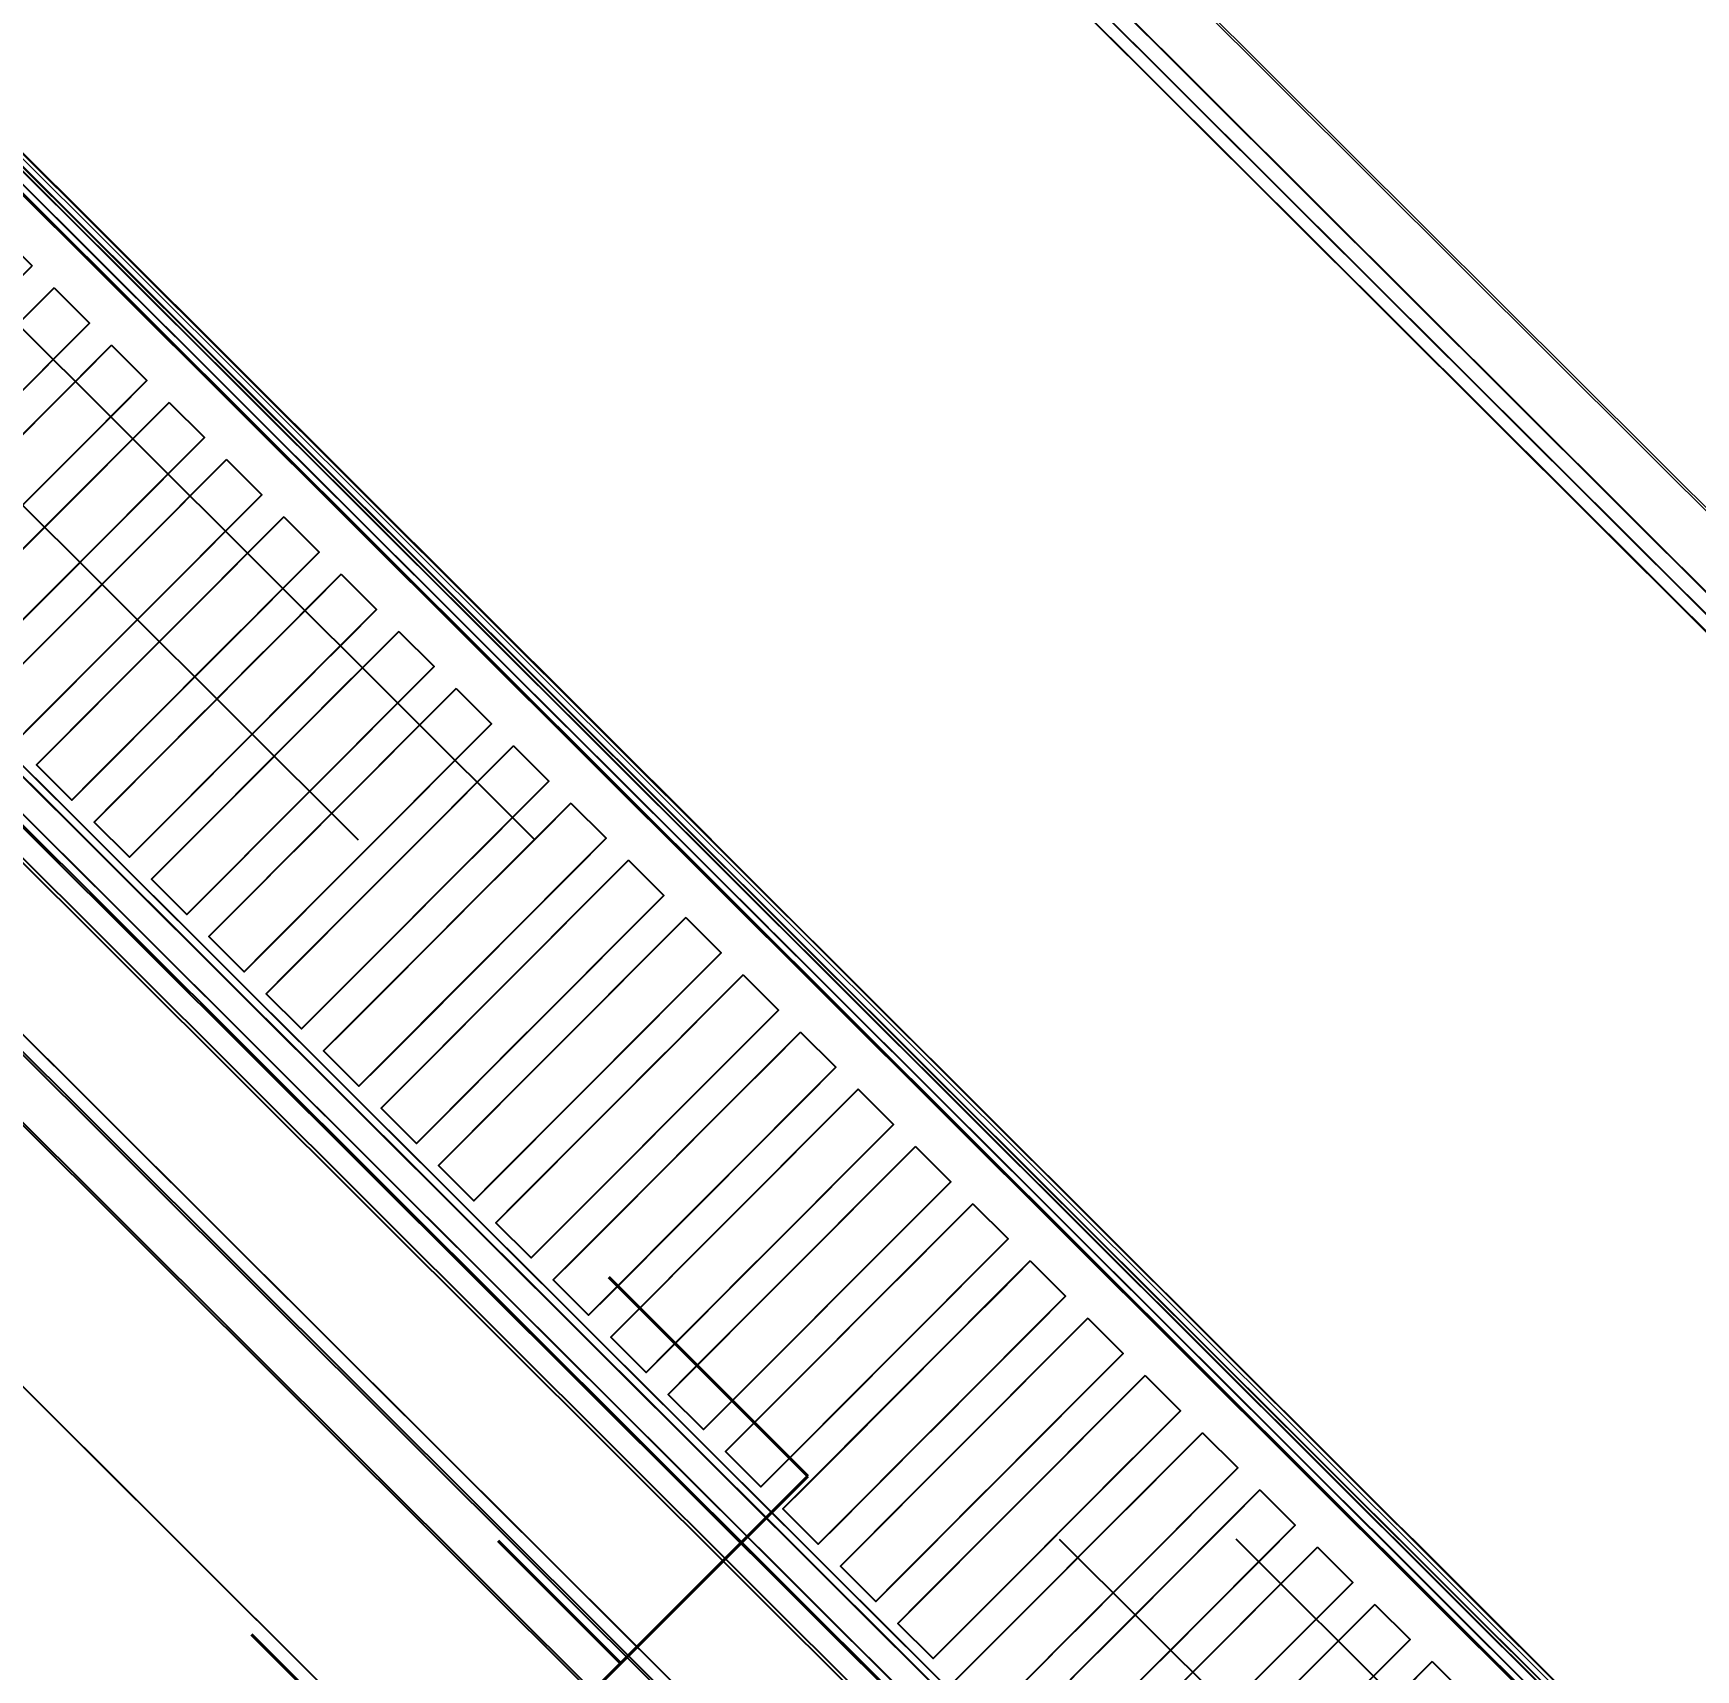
# Model space of a CAD drawing. Header units: millimetres. Extents: x 89237 to 96871, y -22823 to -19192.
# Drawn here: x 91036.28 to 91062.93, y -21298.24 to -21272 of the extents above; entities that cross this region are included whole.
import ezdxf

# ---------------------------------------------------------------- set-up
doc = ezdxf.new("R2010")
doc.units = ezdxf.units.MM
doc.header["$LTSCALE"] = 5
doc.linetypes.add('14.022_CEKIRDEKLER_SAFTLAR_+51.00$0$HIDDEN', pattern=[9.525, 6.35, -3.175])
for name, color, linetype in [('200-EquipBorder-2d', 9, 'Continuous'), ('200-EquipID-2d', 7, 'Continuous'), ('200-EquipInternal-2d', 252, 'Continuous'), ('200-EquipSteel-3d', 9, 'Continuous'), ('250-ele-2d', 20, 'Continuous')]:
    doc.layers.add(name, color=color, linetype=linetype)
doc.layers.add('KALEM0.12', color=220, linetype='Continuous', lineweight=15)
doc.styles.add('SIMPLEX', font='simplex')

# ---------------------------------------------------------------- blocks, each defined once
blk = doc.blocks.new('ELECTROLUX-MC7-BAINMARIE-400')
at = {"layer": '200-EquipSteel-3d', "invisible_edges": 5}
blk.add_3dface([(400, -80.5, 900), (307.5, -95, 900), (92.5, -95, 900), (0, -80.5, 900)], dxfattribs=at)
blk = doc.blocks.new('ELECTROLUX-MC7-BODY400X250')
at = {"layer": '200-EquipBorder-2d'}
blk.add_line((0, 0), (400, 0), dxfattribs=at)
at = {"layer": '200-EquipInternal-2d'}
blk.add_line((0, -80), (400, -80), dxfattribs=at)
at = {"layer": '200-EquipSteel-3d'}
for points, invisible_edges in [([(0, -0.34, 912.22), (0, 0, 910.5), (400, 0, 910.5), (400, -0.34, 912.22)], 8), ([(0, 0, 902.7), (0, -0.13, 901.81), (400, -0.13, 901.81), (400, 0, 902.7)], 2), ([(0, -0.13, 901.81), (0, -0.54, 901.01), (400, -0.54, 901.01), (400, -0.13, 901.81)], 10), ([(0, -1.32, 913.68), (0, -0.34, 912.22), (400, -0.34, 912.22), (400, -1.32, 913.68)], 10), ([(0, -0.54, 901.01), (0, -1.19, 900.39), (400, -1.19, 900.39), (400, -0.54, 901.01)], 10), ([(0, -1.19, 900.39), (0, -2, 900), (400, -2, 900), (400, -1.19, 900.39)], 8), ([(0, -2.78, 914.66), (0, -1.32, 913.68), (400, -1.32, 913.68), (400, -2.78, 914.66)], 10), ([(0, -4.5, 915), (0, -2.78, 914.66), (400, -2.78, 914.66), (400, -4.5, 915)], 2), ([(0, -71.6, 914.58), (0, -69.5, 915), (400, -69.5, 915), (400, -71.6, 914.58)], 8), ([(0, -73.39, 913.39), (0, -71.6, 914.58), (400, -71.6, 914.58), (400, -73.39, 913.39)], 10), ([(0, -74.58, 911.6), (0, -73.39, 913.39), (400, -73.39, 913.39), (400, -74.58, 911.6)], 10), ([(0, -75, 909.5), (0, -74.58, 911.6), (400, -74.58, 911.6), (400, -75, 909.5)], 2), ([(0, -75.45, 903.59), (0, -75, 905.7), (400, -75, 905.7), (400, -75.45, 903.59)], 8), ([(0, -76.64, 901.78), (0, -75.45, 903.59), (400, -75.45, 903.59), (400, -76.64, 901.78)], 10), ([(0, -78.4, 900.53), (0, -76.64, 901.78), (400, -76.64, 901.78), (400, -78.4, 900.53)], 10), ([(0, -80.5, 900), (0, -78.4, 900.53), (400, -78.4, 900.53), (400, -80.5, 900)], 2)]:
    blk.add_3dface(points, dxfattribs=dict(at, invisible_edges=invisible_edges))
for points in [[(0, 0, 910.5), (0, 0, 902.7), (400, 0, 902.7), (400, 0, 910.5)], [(0, -2, 724), (0, -2, 900), (400, -2, 900), (400, -2, 724)], [(0, -2, 724), (0, -102, 724), (400, -102, 724), (400, -2, 724)], [(0, -69.5, 915), (0, -4.5, 915), (400, -4.5, 915), (400, -69.5, 915)], [(0, -75, 905.7), (0, -75, 909.5), (400, -75, 909.5), (400, -75, 905.7)], [(0, -655, 650), (0, -102, 650), (400, -102, 650), (400, -655, 650)], [(0, -102, 650), (400, -102, 650), (400, -102, 724), (0, -102, 724)]]:
    blk.add_3dface(points, dxfattribs=at)
blk = doc.blocks.new('E7BMEDB000')
for name in ['ELECTROLUX-MC7-BODY400X250', 'ELECTROLUX-MC7-BAINMARIE-400']:
    blk.add_blockref(name, (0, 0))
blk = doc.blocks.new('ECON')
at = {"layer": '250-ele-2d'}
for p, q in [((0, 40.64), (0, 20.32)), ((-40.64, 0), (-20.32, 0)), ((20.32, 0), (40.64, 0)), ((0, -20.32), (0, -40.64))]:
    blk.add_line(p, q, dxfattribs=at)
for radius in [20.32, 1]:
    blk.add_circle((0, 0), radius, dxfattribs=at)
blk.add_point((0, 0), dxfattribs=at)
at = {"layer": '250-ele-2d', "style": 'SIMPLEX', "flags": 8}
blk.add_attdef('E', (50.05, -40.64), '', height=81, dxfattribs=at)
blk = doc.blocks.new('ELECTROLUX-MC-CAMINO400')
at = {"layer": '200-EquipInternal-2d'}
for points in [[(0, -0.21), (400, -0.21), (400, -75.21), (0, -75.21)], [(40, -10.37), (48, -10.37), (48, -66.52), (40, -66.52)], [(53, -10.37), (61, -10.37), (61, -66.52), (53, -66.52)], [(66, -10.37), (74, -10.37), (74, -66.52), (66, -66.52)], [(79, -10.37), (87, -10.37), (87, -66.52), (79, -66.52)], [(92, -10.37), (100, -10.37), (100, -66.52), (92, -66.52)], [(105, -10.37), (113, -10.37), (113, -66.52), (105, -66.52)], [(118, -10.37), (126, -10.37), (126, -66.52), (118, -66.52)], [(131, -10.37), (139, -10.37), (139, -66.52), (131, -66.52)], [(144, -10.37), (152, -10.37), (152, -66.52), (144, -66.52)], [(157, -10.37), (165, -10.37), (165, -66.52), (157, -66.52)], [(170, -10.37), (178, -10.37), (178, -66.52), (170, -66.52)], [(183, -10.37), (191, -10.37), (191, -66.52), (183, -66.52)], [(196, -10.37), (204, -10.37), (204, -66.52), (196, -66.52)], [(209, -10.37), (217, -10.37), (217, -66.52), (209, -66.52)], [(222, -10.37), (230, -10.37), (230, -66.52), (222, -66.52)], [(235, -10.37), (243, -10.37), (243, -66.52), (235, -66.52)], [(248, -10.37), (256, -10.37), (256, -66.52), (248, -66.52)], [(261, -10.37), (269, -10.37), (269, -66.52), (261, -66.52)], [(274, -10.37), (282, -10.37), (282, -66.52), (274, -66.52)], [(287, -10.37), (295, -10.37), (295, -66.52), (287, -66.52)], [(300, -10.37), (308, -10.37), (308, -66.52), (300, -66.52)], [(313, -10.37), (321, -10.37), (321, -66.52), (313, -66.52)], [(326, -10.37), (334, -10.37), (334, -66.52), (326, -66.52)], [(339, -10.37), (347, -10.37), (347, -66.52), (339, -66.52)], [(352, -10.37), (360, -10.37), (360, -66.52), (352, -66.52)]]:
    blk.add_lwpolyline(points, close=True, dxfattribs=at)
at = {"layer": '200-EquipSteel-3d'}
for points in [[(0, -0.21, 917.01), (0, -0.21, 956), (400, -0.21, 956), (400, -0.21, 917.01)], [(0, -69.44, 915), (0, -3.39, 915), (400, -3.39, 915), (400, -69.44, 915)]]:
    blk.add_3dface(points, dxfattribs=at)
for points, invisible_edges in [([(0, -0.21, 956), (0, -0.36, 956.76), (400, -0.36, 956.76), (400, -0.21, 956)], 2), ([(0, -0.25, 916.62), (0, -0.21, 917.01), (400, -0.21, 917.01), (400, -0.25, 916.62)], 8), ([(0, -0.37, 916.23), (0, -0.25, 916.62), (400, -0.25, 916.62), (400, -0.37, 916.23)], 10), ([(0, -0.36, 956.76), (0, -0.78, 957.41), (400, -0.78, 957.41), (400, -0.36, 956.76)], 10), ([(0, -0.56, 915.88), (0, -0.37, 916.23), (400, -0.37, 916.23), (400, -0.56, 915.88)], 10), ([(0, -0.82, 915.58), (0, -0.56, 915.88), (400, -0.56, 915.88), (400, -0.82, 915.58)], 10), ([(0, -0.78, 957.41), (0, -1.43, 957.84), (400, -1.43, 957.84), (400, -0.78, 957.41)], 10), ([(0, -1.41, 915.27), (0, -0.82, 915.58), (400, -0.82, 915.58), (400, -1.41, 915.27)], 10), ([(0, -2.05, 915.07), (0, -1.41, 915.27), (400, -1.41, 915.27), (400, -2.05, 915.07)], 10), ([(0, -1.43, 957.84), (0, -2.19, 958), (400, -2.19, 958), (400, -1.43, 957.84)], 8), ([(0, -2.72, 914.98), (0, -2.05, 915.07), (400, -2.05, 915.07), (400, -2.72, 914.98)], 10), ([(27, -10.37, 957.76), (35, -10.37, 957.76), (35, -2.19, 958), (27, -2.19, 958)], 10), ([(35, -2.19, 958), (40, -2.19, 958), (40, -10.37, 957.76), (35, -10.37, 957.76)], 14), ([(40, -10.37, 957.76), (48, -10.37, 957.76), (48, -2.19, 958), (40, -2.19, 958)], 10), ([(48, -2.19, 958), (53, -2.19, 958), (53, -10.37, 957.76), (48, -10.37, 957.76)], 14), ([(53, -10.37, 957.76), (61, -10.37, 957.76), (61, -2.19, 958), (53, -2.19, 958)], 10), ([(61, -2.19, 958), (66, -2.19, 958), (66, -10.37, 957.76), (61, -10.37, 957.76)], 14), ([(66, -10.37, 957.76), (74, -10.37, 957.76), (74, -2.19, 958), (66, -2.19, 958)], 10), ([(74, -2.19, 958), (79, -2.19, 958), (79, -10.37, 957.76), (74, -10.37, 957.76)], 14), ([(79, -10.37, 957.76), (87, -10.37, 957.76), (87, -2.19, 958), (79, -2.19, 958)], 10), ([(87, -2.19, 958), (92, -2.19, 958), (92, -10.37, 957.76), (87, -10.37, 957.76)], 14), ([(92, -10.37, 957.76), (100, -10.37, 957.76), (100, -2.19, 958), (92, -2.19, 958)], 10), ([(100, -2.19, 958), (105, -2.19, 958), (105, -10.37, 957.76), (100, -10.37, 957.76)], 14), ([(105, -10.37, 957.76), (113, -10.37, 957.76), (113, -2.19, 958), (105, -2.19, 958)], 10), ([(113, -2.19, 958), (118, -2.19, 958), (118, -10.37, 957.76), (113, -10.37, 957.76)], 14), ([(118, -10.37, 957.76), (126, -10.37, 957.76), (126, -2.19, 958), (118, -2.19, 958)], 10), ([(126, -2.19, 958), (131, -2.19, 958), (131, -10.37, 957.76), (126, -10.37, 957.76)], 14), ([(131, -10.37, 957.76), (139, -10.37, 957.76), (139, -2.19, 958), (131, -2.19, 958)], 10), ([(139, -2.19, 958), (144, -2.19, 958), (144, -10.37, 957.76), (139, -10.37, 957.76)], 14), ([(144, -10.37, 957.76), (152, -10.37, 957.76), (152, -2.19, 958), (144, -2.19, 958)], 10), ([(152, -2.19, 958), (157, -2.19, 958), (157, -10.37, 957.76), (152, -10.37, 957.76)], 14), ([(157, -10.37, 957.76), (165, -10.37, 957.76), (165, -2.19, 958), (157, -2.19, 958)], 10), ([(165, -2.19, 958), (170, -2.19, 958), (170, -10.37, 957.76), (165, -10.37, 957.76)], 14), ([(170, -10.37, 957.76), (178, -10.37, 957.76), (178, -2.19, 958), (170, -2.19, 958)], 10), ([(178, -2.19, 958), (183, -2.19, 958), (183, -10.37, 957.76), (178, -10.37, 957.76)], 14), ([(183, -10.37, 957.76), (191, -10.37, 957.76), (191, -2.19, 958), (183, -2.19, 958)], 10), ([(191, -2.19, 958), (196, -2.19, 958), (196, -10.37, 957.76), (191, -10.37, 957.76)], 14), ([(196, -10.37, 957.76), (204, -10.37, 957.76), (204, -2.19, 958), (196, -2.19, 958)], 10), ([(204, -2.19, 958), (209, -2.19, 958), (209, -10.37, 957.76), (204, -10.37, 957.76)], 14), ([(209, -10.37, 957.76), (217, -10.37, 957.76), (217, -2.19, 958), (209, -2.19, 958)], 10), ([(217, -2.19, 958), (222, -2.19, 958), (222, -10.37, 957.76), (217, -10.37, 957.76)], 14), ([(230, -10.37, 957.76), (222, -10.37, 957.76), (222, -2.19, 958), (230, -2.19, 958)], 10), ([(230, -2.19, 958), (235, -2.19, 958), (235, -10.37, 957.76), (230, -10.37, 957.76)], 14), ([(235, -10.37, 957.76), (243, -10.37, 957.76), (243, -2.19, 958), (235, -2.19, 958)], 10), ([(243, -2.19, 958), (248, -2.19, 958), (248, -10.37, 957.76), (243, -10.37, 957.76)], 14), ([(248, -10.37, 957.76), (256, -10.37, 957.76), (256, -2.19, 958), (248, -2.19, 958)], 10), ([(256, -2.19, 958), (261, -2.19, 958), (261, -10.37, 957.76), (256, -10.37, 957.76)], 14), ([(261, -10.37, 957.76), (269, -10.37, 957.76), (269, -2.19, 958), (261, -2.19, 958)], 10), ([(269, -2.19, 958), (274, -2.19, 958), (274, -10.37, 957.76), (269, -10.37, 957.76)], 14), ([(274, -10.37, 957.76), (282, -10.37, 957.76), (282, -2.19, 958), (274, -2.19, 958)], 10), ([(282, -2.19, 958), (287, -2.19, 958), (287, -10.37, 957.76), (282, -10.37, 957.76)], 14), ([(287, -10.37, 957.76), (295, -10.37, 957.76), (295, -2.19, 958), (287, -2.19, 958)], 10), ([(295, -2.19, 958), (300, -2.19, 958), (300, -10.37, 957.76), (295, -10.37, 957.76)], 14), ([(300, -10.37, 957.76), (308, -10.37, 957.76), (308, -2.19, 958), (300, -2.19, 958)], 10), ([(308, -2.19, 958), (313, -2.19, 958), (313, -10.37, 957.76), (308, -10.37, 957.76)], 14), ([(313, -10.37, 957.76), (321, -10.37, 957.76), (321, -2.19, 958), (313, -2.19, 958)], 10), ([(321, -2.19, 958), (326, -2.19, 958), (326, -10.37, 957.76), (321, -10.37, 957.76)], 14), ([(326, -10.37, 957.76), (334, -10.37, 957.76), (334, -2.19, 958), (326, -2.19, 958)], 10), ([(334, -2.19, 958), (339, -2.19, 958), (339, -10.37, 957.76), (334, -10.37, 957.76)], 14), ([(339, -10.37, 957.76), (347, -10.37, 957.76), (347, -2.19, 958), (339, -2.19, 958)], 10), ([(347, -2.19, 958), (352, -2.19, 958), (352, -10.37, 957.76), (347, -10.37, 957.76)], 14), ([(352, -10.37, 957.76), (360, -10.37, 957.76), (360, -2.19, 958), (352, -2.19, 958)], 10), ([(360, -2.19, 958), (365, -2.19, 958), (365, -10.37, 957.76), (360, -10.37, 957.76)], 14), ([(0, -3.39, 915), (0, -2.72, 914.98), (400, -2.72, 914.98), (400, -3.39, 915)], 2), ([(35, -17.47, 956.91), (35, -10.37, 957.76), (40, -10.37, 957.76), (40, -17.47, 956.91)], 10), ([(48, -17.47, 956.91), (48, -10.37, 957.76), (53, -10.37, 957.76), (53, -17.47, 956.91)], 10), ([(61, -17.47, 956.91), (61, -10.37, 957.76), (66, -10.37, 957.76), (66, -17.47, 956.91)], 10), ([(74, -17.47, 956.91), (74, -10.37, 957.76), (79, -10.37, 957.76), (79, -17.47, 956.91)], 10), ([(87, -17.47, 956.91), (87, -10.37, 957.76), (92, -10.37, 957.76), (92, -17.47, 956.91)], 10), ([(100, -17.47, 956.91), (100, -10.37, 957.76), (105, -10.37, 957.76), (105, -17.47, 956.91)], 10), ([(113, -17.47, 956.91), (113, -10.37, 957.76), (118, -10.37, 957.76), (118, -17.47, 956.91)], 10), ([(126, -17.47, 956.91), (126, -10.37, 957.76), (131, -10.37, 957.76), (131, -17.47, 956.91)], 10), ([(139, -17.47, 956.91), (139, -10.37, 957.76), (144, -10.37, 957.76), (144, -17.47, 956.91)], 10), ([(152, -17.47, 956.91), (152, -10.37, 957.76), (157, -10.37, 957.76), (157, -17.47, 956.91)], 10), ([(165, -17.47, 956.91), (165, -10.37, 957.76), (170, -10.37, 957.76), (170, -17.47, 956.91)], 10), ([(178, -17.47, 956.91), (178, -10.37, 957.76), (183, -10.37, 957.76), (183, -17.47, 956.91)], 10), ([(191, -17.47, 956.91), (191, -10.37, 957.76), (196, -10.37, 957.76), (196, -17.47, 956.91)], 10), ([(204, -17.47, 956.91), (204, -10.37, 957.76), (209, -10.37, 957.76), (209, -17.47, 956.91)], 10), ([(217, -17.47, 956.91), (217, -10.37, 957.76), (222, -10.37, 957.76), (222, -17.47, 956.91)], 10), ([(230, -17.47, 956.91), (230, -10.37, 957.76), (235, -10.37, 957.76), (235, -17.47, 956.91)], 10), ([(243, -17.47, 956.91), (243, -10.37, 957.76), (248, -10.37, 957.76), (248, -17.47, 956.91)], 10), ([(256, -17.47, 956.91), (256, -10.37, 957.76), (261, -10.37, 957.76), (261, -17.47, 956.91)], 10), ([(269, -17.47, 956.91), (269, -10.37, 957.76), (274, -10.37, 957.76), (274, -17.47, 956.91)], 10), ([(282, -17.47, 956.91), (282, -10.37, 957.76), (287, -10.37, 957.76), (287, -17.47, 956.91)], 10), ([(295, -17.47, 956.91), (295, -10.37, 957.76), (300, -10.37, 957.76), (300, -17.47, 956.91)], 10), ([(308, -17.47, 956.91), (308, -10.37, 957.76), (313, -10.37, 957.76), (313, -17.47, 956.91)], 10), ([(321, -17.47, 956.91), (321, -10.37, 957.76), (326, -10.37, 957.76), (326, -17.47, 956.91)], 10), ([(334, -17.47, 956.91), (334, -10.37, 957.76), (339, -10.37, 957.76), (339, -17.47, 956.91)], 10), ([(347, -17.47, 956.91), (347, -10.37, 957.76), (352, -10.37, 957.76), (352, -17.47, 956.91)], 10), ([(48, -24.48, 955.45), (48, -17.47, 956.91), (53, -17.47, 956.91), (53, -24.48, 955.45)], 10), ([(61, -24.48, 955.45), (61, -17.47, 956.91), (66, -17.47, 956.91), (66, -24.48, 955.45)], 10), ([(74, -24.48, 955.45), (74, -17.47, 956.91), (79, -17.47, 956.91), (79, -24.48, 955.45)], 10), ([(87, -24.48, 955.45), (87, -17.47, 956.91), (92, -17.47, 956.91), (92, -24.48, 955.45)], 10), ([(100, -24.48, 955.45), (100, -17.47, 956.91), (105, -17.47, 956.91), (105, -24.48, 955.45)], 10), ([(113, -24.48, 955.45), (113, -17.47, 956.91), (118, -17.47, 956.91), (118, -24.48, 955.45)], 10), ([(126, -24.48, 955.45), (126, -17.47, 956.91), (131, -17.47, 956.91), (131, -24.48, 955.45)], 10), ([(139, -24.48, 955.45), (139, -17.47, 956.91), (144, -17.47, 956.91), (144, -24.48, 955.45)], 10), ([(152, -24.48, 955.45), (152, -17.47, 956.91), (157, -17.47, 956.91), (157, -24.48, 955.45)], 10), ([(165, -24.48, 955.45), (165, -17.47, 956.91), (170, -17.47, 956.91), (170, -24.48, 955.45)], 10), ([(178, -24.48, 955.45), (178, -17.47, 956.91), (183, -17.47, 956.91), (183, -24.48, 955.45)], 10), ([(191, -24.48, 955.45), (191, -17.47, 956.91), (196, -17.47, 956.91), (196, -24.48, 955.45)], 10), ([(204, -24.48, 955.45), (204, -17.47, 956.91), (209, -17.47, 956.91), (209, -24.48, 955.45)], 10), ([(217, -24.48, 955.45), (217, -17.47, 956.91), (222, -17.47, 956.91), (222, -24.48, 955.45)], 10), ([(230, -24.48, 955.45), (230, -17.47, 956.91), (235, -17.47, 956.91), (235, -24.48, 955.45)], 10), ([(243, -24.48, 955.45), (243, -17.47, 956.91), (248, -17.47, 956.91), (248, -24.48, 955.45)], 10), ([(256, -24.48, 955.45), (256, -17.47, 956.91), (261, -17.47, 956.91), (261, -24.48, 955.45)], 10), ([(269, -24.48, 955.45), (269, -17.47, 956.91), (274, -17.47, 956.91), (274, -24.48, 955.45)], 10), ([(282, -24.48, 955.45), (282, -17.47, 956.91), (287, -17.47, 956.91), (287, -24.48, 955.45)], 10), ([(295, -24.48, 955.45), (295, -17.47, 956.91), (300, -17.47, 956.91), (300, -24.48, 955.45)], 10), ([(308, -24.48, 955.45), (308, -17.47, 956.91), (313, -17.47, 956.91), (313, -24.48, 955.45)], 10), ([(321, -24.48, 955.45), (321, -17.47, 956.91), (326, -17.47, 956.91), (326, -24.48, 955.45)], 10), ([(334, -24.48, 955.45), (334, -17.47, 956.91), (339, -17.47, 956.91), (339, -24.48, 955.45)], 10), ([(48, -31.33, 953.39), (48, -24.48, 955.45), (53, -24.48, 955.45), (53, -31.33, 953.39)], 10), ([(61, -31.33, 953.39), (61, -24.48, 955.45), (66, -24.48, 955.45), (66, -31.33, 953.39)], 10), ([(74, -31.33, 953.39), (74, -24.48, 955.45), (79, -24.48, 955.45), (79, -31.33, 953.39)], 10), ([(87, -31.33, 953.39), (87, -24.48, 955.45), (92, -24.48, 955.45), (92, -31.33, 953.39)], 10), ([(100, -31.33, 953.39), (100, -24.48, 955.45), (105, -24.48, 955.45), (105, -31.33, 953.39)], 10), ([(113, -31.33, 953.39), (113, -24.48, 955.45), (118, -24.48, 955.45), (118, -31.33, 953.39)], 10), ([(126, -31.33, 953.39), (126, -24.48, 955.45), (131, -24.48, 955.45), (131, -31.33, 953.39)], 10), ([(139, -31.33, 953.39), (139, -24.48, 955.45), (144, -24.48, 955.45), (144, -31.33, 953.39)], 10), ([(152, -31.33, 953.39), (152, -24.48, 955.45), (157, -24.48, 955.45), (157, -31.33, 953.39)], 10), ([(165, -31.33, 953.39), (165, -24.48, 955.45), (170, -24.48, 955.45), (170, -31.33, 953.39)], 10), ([(178, -31.33, 953.39), (178, -24.48, 955.45), (183, -24.48, 955.45), (183, -31.33, 953.39)], 10), ([(191, -31.33, 953.39), (191, -24.48, 955.45), (196, -24.48, 955.45), (196, -31.33, 953.39)], 10), ([(204, -31.33, 953.39), (204, -24.48, 955.45), (209, -24.48, 955.45), (209, -31.33, 953.39)], 10), ([(217, -31.33, 953.39), (217, -24.48, 955.45), (222, -24.48, 955.45), (222, -31.33, 953.39)], 10), ([(230, -31.33, 953.39), (230, -24.48, 955.45), (235, -24.48, 955.45), (235, -31.33, 953.39)], 10), ([(243, -31.33, 953.39), (243, -24.48, 955.45), (248, -24.48, 955.45), (248, -31.33, 953.39)], 10), ([(256, -31.33, 953.39), (256, -24.48, 955.45), (261, -24.48, 955.45), (261, -31.33, 953.39)], 10), ([(269, -31.33, 953.39), (269, -24.48, 955.45), (274, -24.48, 955.45), (274, -31.33, 953.39)], 10), ([(282, -31.33, 953.39), (282, -24.48, 955.45), (287, -24.48, 955.45), (287, -31.33, 953.39)], 10), ([(295, -31.33, 953.39), (295, -24.48, 955.45), (300, -24.48, 955.45), (300, -31.33, 953.39)], 10), ([(308, -31.33, 953.39), (308, -24.48, 955.45), (313, -24.48, 955.45), (313, -31.33, 953.39)], 10), ([(321, -31.33, 953.39), (321, -24.48, 955.45), (326, -24.48, 955.45), (326, -31.33, 953.39)], 10), ([(334, -31.33, 953.39), (334, -24.48, 955.45), (339, -24.48, 955.45), (339, -31.33, 953.39)], 10), ([(61, -37.98, 950.75), (61, -31.33, 953.39), (66, -31.33, 953.39), (66, -37.98, 950.75)], 10), ([(74, -37.98, 950.75), (74, -31.33, 953.39), (79, -31.33, 953.39), (79, -37.98, 950.75)], 10), ([(87, -37.98, 950.75), (87, -31.33, 953.39), (92, -31.33, 953.39), (92, -37.98, 950.75)], 10), ([(100, -37.98, 950.75), (100, -31.33, 953.39), (105, -31.33, 953.39), (105, -37.98, 950.75)], 10), ([(113, -37.98, 950.75), (113, -31.33, 953.39), (118, -31.33, 953.39), (118, -37.98, 950.75)], 10), ([(126, -37.98, 950.75), (126, -31.33, 953.39), (131, -31.33, 953.39), (131, -37.98, 950.75)], 10), ([(139, -37.98, 950.75), (139, -31.33, 953.39), (144, -31.33, 953.39), (144, -37.98, 950.75)], 10), ([(152, -37.98, 950.75), (152, -31.33, 953.39), (157, -31.33, 953.39), (157, -37.98, 950.75)], 10), ([(165, -37.98, 950.75), (165, -31.33, 953.39), (170, -31.33, 953.39), (170, -37.98, 950.75)], 10), ([(178, -37.98, 950.75), (178, -31.33, 953.39), (183, -31.33, 953.39), (183, -37.98, 950.75)], 10), ([(191, -37.98, 950.75), (191, -31.33, 953.39), (196, -31.33, 953.39), (196, -37.98, 950.75)], 10), ([(204, -37.98, 950.75), (204, -31.33, 953.39), (209, -31.33, 953.39), (209, -37.98, 950.75)], 10), ([(217, -37.98, 950.75), (217, -31.33, 953.39), (222, -31.33, 953.39), (222, -37.98, 950.75)], 10), ([(230, -37.98, 950.75), (230, -31.33, 953.39), (235, -31.33, 953.39), (235, -37.98, 950.75)], 10), ([(243, -37.98, 950.75), (243, -31.33, 953.39), (248, -31.33, 953.39), (248, -37.98, 950.75)], 10), ([(256, -37.98, 950.75), (256, -31.33, 953.39), (261, -31.33, 953.39), (261, -37.98, 950.75)], 10), ([(269, -37.98, 950.75), (269, -31.33, 953.39), (274, -31.33, 953.39), (274, -37.98, 950.75)], 10), ([(282, -37.98, 950.75), (282, -31.33, 953.39), (287, -31.33, 953.39), (287, -37.98, 950.75)], 10), ([(295, -37.98, 950.75), (295, -31.33, 953.39), (300, -31.33, 953.39), (300, -37.98, 950.75)], 10), ([(308, -37.98, 950.75), (308, -31.33, 953.39), (313, -31.33, 953.39), (313, -37.98, 950.75)], 10), ([(321, -37.98, 950.75), (321, -31.33, 953.39), (326, -31.33, 953.39), (326, -37.98, 950.75)], 10), ([(61, -44.37, 947.54), (61, -37.98, 950.75), (66, -37.98, 950.75), (66, -44.37, 947.54)], 10), ([(74, -44.37, 947.54), (74, -37.98, 950.75), (79, -37.98, 950.75), (79, -44.37, 947.54)], 10), ([(87, -44.37, 947.54), (87, -37.98, 950.75), (92, -37.98, 950.75), (92, -44.37, 947.54)], 10), ([(100, -44.37, 947.54), (100, -37.98, 950.75), (105, -37.98, 950.75), (105, -44.37, 947.54)], 10), ([(113, -44.37, 947.54), (113, -37.98, 950.75), (118, -37.98, 950.75), (118, -44.37, 947.54)], 10), ([(126, -44.37, 947.54), (126, -37.98, 950.75), (131, -37.98, 950.75), (131, -44.37, 947.54)], 10), ([(139, -44.37, 947.54), (139, -37.98, 950.75), (144, -37.98, 950.75), (144, -44.37, 947.54)], 10), ([(152, -44.37, 947.54), (152, -37.98, 950.75), (157, -37.98, 950.75), (157, -44.37, 947.54)], 10), ([(165, -44.37, 947.54), (165, -37.98, 950.75), (170, -37.98, 950.75), (170, -44.37, 947.54)], 10), ([(178, -44.37, 947.54), (178, -37.98, 950.75), (183, -37.98, 950.75), (183, -44.37, 947.54)], 10), ([(191, -44.37, 947.54), (191, -37.98, 950.75), (196, -37.98, 950.75), (196, -44.37, 947.54)], 10), ([(204, -44.37, 947.54), (204, -37.98, 950.75), (209, -37.98, 950.75), (209, -44.37, 947.54)], 10), ([(217, -44.37, 947.54), (217, -37.98, 950.75), (222, -37.98, 950.75), (222, -44.37, 947.54)], 10), ([(230, -44.37, 947.54), (230, -37.98, 950.75), (235, -37.98, 950.75), (235, -44.37, 947.54)], 10), ([(243, -44.37, 947.54), (243, -37.98, 950.75), (248, -37.98, 950.75), (248, -44.37, 947.54)], 10), ([(256, -44.37, 947.54), (256, -37.98, 950.75), (261, -37.98, 950.75), (261, -44.37, 947.54)], 10), ([(269, -44.37, 947.54), (269, -37.98, 950.75), (274, -37.98, 950.75), (274, -44.37, 947.54)], 10), ([(282, -44.37, 947.54), (282, -37.98, 950.75), (287, -37.98, 950.75), (287, -44.37, 947.54)], 10), ([(295, -44.37, 947.54), (295, -37.98, 950.75), (300, -37.98, 950.75), (300, -44.37, 947.54)], 10), ([(308, -44.37, 947.54), (308, -37.98, 950.75), (313, -37.98, 950.75), (313, -44.37, 947.54)], 10), ([(321, -44.37, 947.54), (321, -37.98, 950.75), (326, -37.98, 950.75), (326, -44.37, 947.54)], 10), ([(74, -50.47, 943.8), (74, -44.37, 947.54), (79, -44.37, 947.54), (79, -50.47, 943.8)], 10), ([(87, -50.47, 943.8), (87, -44.37, 947.54), (92, -44.37, 947.54), (92, -50.47, 943.8)], 10), ([(100, -50.47, 943.8), (100, -44.37, 947.54), (105, -44.37, 947.54), (105, -50.47, 943.8)], 10), ([(113, -50.47, 943.8), (113, -44.37, 947.54), (118, -44.37, 947.54), (118, -50.47, 943.8)], 10), ([(126, -50.47, 943.8), (126, -44.37, 947.54), (131, -44.37, 947.54), (131, -50.47, 943.8)], 10), ([(139, -50.47, 943.8), (139, -44.37, 947.54), (144, -44.37, 947.54), (144, -50.47, 943.8)], 10), ([(152, -50.47, 943.8), (152, -44.37, 947.54), (157, -44.37, 947.54), (157, -50.47, 943.8)], 10), ([(165, -50.47, 943.8), (165, -44.37, 947.54), (170, -44.37, 947.54), (170, -50.47, 943.8)], 10), ([(178, -50.47, 943.8), (178, -44.37, 947.54), (183, -44.37, 947.54), (183, -50.47, 943.8)], 10), ([(191, -50.47, 943.8), (191, -44.37, 947.54), (196, -44.37, 947.54), (196, -50.47, 943.8)], 10), ([(204, -50.47, 943.8), (204, -44.37, 947.54), (209, -44.37, 947.54), (209, -50.47, 943.8)], 10), ([(217, -50.47, 943.8), (217, -44.37, 947.54), (222, -44.37, 947.54), (222, -50.47, 943.8)], 10), ([(230, -50.47, 943.8), (230, -44.37, 947.54), (235, -44.37, 947.54), (235, -50.47, 943.8)], 10), ([(243, -50.47, 943.8), (243, -44.37, 947.54), (248, -44.37, 947.54), (248, -50.47, 943.8)], 10), ([(256, -50.47, 943.8), (256, -44.37, 947.54), (261, -44.37, 947.54), (261, -50.47, 943.8)], 10), ([(269, -50.47, 943.8), (269, -44.37, 947.54), (274, -44.37, 947.54), (274, -50.47, 943.8)], 10), ([(282, -50.47, 943.8), (282, -44.37, 947.54), (287, -44.37, 947.54), (287, -50.47, 943.8)], 10), ([(295, -50.47, 943.8), (295, -44.37, 947.54), (300, -44.37, 947.54), (300, -50.47, 943.8)], 10), ([(308, -50.47, 943.8), (308, -44.37, 947.54), (313, -44.37, 947.54), (313, -50.47, 943.8)], 10), ([(74, -56.22, 939.54), (74, -50.47, 943.8), (79, -50.47, 943.8), (79, -56.22, 939.54)], 10), ([(87, -56.22, 939.54), (87, -50.47, 943.8), (92, -50.47, 943.8), (92, -56.22, 939.54)], 10), ([(100, -56.22, 939.54), (100, -50.47, 943.8), (105, -50.47, 943.8), (105, -56.22, 939.54)], 10), ([(113, -56.22, 939.54), (113, -50.47, 943.8), (118, -50.47, 943.8), (118, -56.22, 939.54)], 10), ([(126, -56.22, 939.54), (126, -50.47, 943.8), (131, -50.47, 943.8), (131, -56.22, 939.54)], 10), ([(139, -56.22, 939.54), (139, -50.47, 943.8), (144, -50.47, 943.8), (144, -56.22, 939.54)], 10), ([(152, -56.22, 939.54), (152, -50.47, 943.8), (157, -50.47, 943.8), (157, -56.22, 939.54)], 10), ([(165, -56.22, 939.54), (165, -50.47, 943.8), (170, -50.47, 943.8), (170, -56.22, 939.54)], 10), ([(178, -56.22, 939.54), (178, -50.47, 943.8), (183, -50.47, 943.8), (183, -56.22, 939.54)], 10), ([(191, -56.22, 939.54), (191, -50.47, 943.8), (196, -50.47, 943.8), (196, -56.22, 939.54)], 10), ([(204, -56.22, 939.54), (204, -50.47, 943.8), (209, -50.47, 943.8), (209, -56.22, 939.54)], 10), ([(217, -56.22, 939.54), (217, -50.47, 943.8), (222, -50.47, 943.8), (222, -56.22, 939.54)], 10), ([(230, -56.22, 939.54), (230, -50.47, 943.8), (235, -50.47, 943.8), (235, -56.22, 939.54)], 10), ([(243, -56.22, 939.54), (243, -50.47, 943.8), (248, -50.47, 943.8), (248, -56.22, 939.54)], 10), ([(256, -56.22, 939.54), (256, -50.47, 943.8), (261, -50.47, 943.8), (261, -56.22, 939.54)], 10), ([(269, -56.22, 939.54), (269, -50.47, 943.8), (274, -50.47, 943.8), (274, -56.22, 939.54)], 10), ([(282, -56.22, 939.54), (282, -50.47, 943.8), (287, -50.47, 943.8), (287, -56.22, 939.54)], 10), ([(295, -56.22, 939.54), (295, -50.47, 943.8), (300, -50.47, 943.8), (300, -56.22, 939.54)], 10), ([(308, -56.22, 939.54), (308, -50.47, 943.8), (313, -50.47, 943.8), (313, -56.22, 939.54)], 10), ([(87, -61.59, 934.81), (87, -56.22, 939.54), (92, -56.22, 939.54), (92, -61.59, 934.81)], 10), ([(100, -61.59, 934.81), (100, -56.22, 939.54), (105, -56.22, 939.54), (105, -61.59, 934.81)], 10), ([(113, -61.59, 934.81), (113, -56.22, 939.54), (118, -56.22, 939.54), (118, -61.59, 934.81)], 10), ([(126, -61.59, 934.81), (126, -56.22, 939.54), (131, -56.22, 939.54), (131, -61.59, 934.81)], 10), ([(139, -61.59, 934.81), (139, -56.22, 939.54), (144, -56.22, 939.54), (144, -61.59, 934.81)], 10), ([(152, -61.59, 934.81), (152, -56.22, 939.54), (157, -56.22, 939.54), (157, -61.59, 934.81)], 10), ([(165, -61.59, 934.81), (165, -56.22, 939.54), (170, -56.22, 939.54), (170, -61.59, 934.81)], 10), ([(178, -61.59, 934.81), (178, -56.22, 939.54), (183, -56.22, 939.54), (183, -61.59, 934.81)], 10), ([(191, -61.59, 934.81), (191, -56.22, 939.54), (196, -56.22, 939.54), (196, -61.59, 934.81)], 10), ([(204, -61.59, 934.81), (204, -56.22, 939.54), (209, -56.22, 939.54), (209, -61.59, 934.81)], 10), ([(217, -61.59, 934.81), (217, -56.22, 939.54), (222, -56.22, 939.54), (222, -61.59, 934.81)], 10), ([(230, -61.59, 934.81), (230, -56.22, 939.54), (235, -56.22, 939.54), (235, -61.59, 934.81)], 10), ([(243, -61.59, 934.81), (243, -56.22, 939.54), (248, -56.22, 939.54), (248, -61.59, 934.81)], 10), ([(256, -61.59, 934.81), (256, -56.22, 939.54), (261, -56.22, 939.54), (261, -61.59, 934.81)], 10), ([(269, -61.59, 934.81), (269, -56.22, 939.54), (274, -56.22, 939.54), (274, -61.59, 934.81)], 10), ([(282, -61.59, 934.81), (282, -56.22, 939.54), (287, -56.22, 939.54), (287, -61.59, 934.81)], 10), ([(295, -61.59, 934.81), (295, -56.22, 939.54), (300, -56.22, 939.54), (300, -61.59, 934.81)], 10), ([(87, -66.52, 929.63), (87, -61.59, 934.81), (92, -61.59, 934.81), (92, -66.52, 929.63)], 10), ([(100, -66.52, 929.63), (100, -61.59, 934.81), (105, -61.59, 934.81), (105, -66.52, 929.63)], 10), ([(113, -66.52, 929.63), (113, -61.59, 934.81), (118, -61.59, 934.81), (118, -66.52, 929.63)], 10), ([(126, -66.52, 929.63), (126, -61.59, 934.81), (131, -61.59, 934.81), (131, -66.52, 929.63)], 10), ([(139, -66.52, 929.63), (139, -61.59, 934.81), (144, -61.59, 934.81), (144, -66.52, 929.63)], 10), ([(152, -66.52, 929.63), (152, -61.59, 934.81), (157, -61.59, 934.81), (157, -66.52, 929.63)], 10), ([(165, -66.52, 929.63), (165, -61.59, 934.81), (170, -61.59, 934.81), (170, -66.52, 929.63)], 10), ([(178, -66.52, 929.63), (178, -61.59, 934.81), (183, -61.59, 934.81), (183, -66.52, 929.63)], 10), ([(191, -66.52, 929.63), (191, -61.59, 934.81), (196, -61.59, 934.81), (196, -66.52, 929.63)], 10), ([(204, -66.52, 929.63), (204, -61.59, 934.81), (209, -61.59, 934.81), (209, -66.52, 929.63)], 10), ([(217, -66.52, 929.63), (217, -61.59, 934.81), (222, -61.59, 934.81), (222, -66.52, 929.63)], 10), ([(230, -66.52, 929.63), (230, -61.59, 934.81), (235, -61.59, 934.81), (235, -66.52, 929.63)], 10), ([(243, -66.52, 929.63), (243, -61.59, 934.81), (248, -61.59, 934.81), (248, -66.52, 929.63)], 10), ([(256, -66.52, 929.63), (256, -61.59, 934.81), (261, -61.59, 934.81), (261, -66.52, 929.63)], 10), ([(269, -66.52, 929.63), (269, -61.59, 934.81), (274, -61.59, 934.81), (274, -66.52, 929.63)], 10), ([(282, -66.52, 929.63), (282, -61.59, 934.81), (287, -61.59, 934.81), (287, -66.52, 929.63)], 10), ([(295, -66.52, 929.63), (295, -61.59, 934.81), (300, -61.59, 934.81), (300, -66.52, 929.63)], 10), ([(87, -71, 924.05), (92, -71, 924.05), (92, -66.52, 929.63), (87, -66.52, 929.63)], 15), ([(92, -71, 924.05), (100, -71, 924.05), (100, -66.52, 929.63), (92, -66.52, 929.63)], 11), ([(100, -71, 924.05), (105, -71, 924.05), (105, -66.52, 929.63), (100, -66.52, 929.63)], 15), ([(105, -71, 924.05), (113, -71, 924.05), (113, -66.52, 929.63), (105, -66.52, 929.63)], 11), ([(113, -71, 924.05), (118, -71, 924.05), (118, -66.52, 929.63), (113, -66.52, 929.63)], 15), ([(118, -71, 924.05), (126, -71, 924.05), (126, -66.52, 929.63), (118, -66.52, 929.63)], 11), ([(126, -71, 924.05), (131, -71, 924.05), (131, -66.52, 929.63), (126, -66.52, 929.63)], 15), ([(131, -71, 924.05), (139, -71, 924.05), (139, -66.52, 929.63), (131, -66.52, 929.63)], 11), ([(139, -71, 924.05), (144, -71, 924.05), (144, -66.52, 929.63), (139, -66.52, 929.63)], 15), ([(144, -71, 924.05), (152, -71, 924.05), (152, -66.52, 929.63), (144, -66.52, 929.63)], 11), ([(152, -71, 924.05), (157, -71, 924.05), (157, -66.52, 929.63), (152, -66.52, 929.63)], 15), ([(157, -71, 924.05), (165, -71, 924.05), (165, -66.52, 929.63), (157, -66.52, 929.63)], 11), ([(165, -71, 924.05), (170, -71, 924.05), (170, -66.52, 929.63), (165, -66.52, 929.63)], 15), ([(170, -71, 924.05), (178, -71, 924.05), (178, -66.52, 929.63), (170, -66.52, 929.63)], 11), ([(178, -71, 924.05), (183, -71, 924.05), (183, -66.52, 929.63), (178, -66.52, 929.63)], 15), ([(183, -71, 924.05), (191, -71, 924.05), (191, -66.52, 929.63), (183, -66.52, 929.63)], 11), ([(191, -71, 924.05), (196, -71, 924.05), (196, -66.52, 929.63), (191, -66.52, 929.63)], 15), ([(196, -71, 924.05), (204, -71, 924.05), (204, -66.52, 929.63), (196, -66.52, 929.63)], 11), ([(204, -71, 924.05), (209, -71, 924.05), (209, -66.52, 929.63), (204, -66.52, 929.63)], 15), ([(209, -71, 924.05), (217, -71, 924.05), (217, -66.52, 929.63), (209, -66.52, 929.63)], 11), ([(217, -71, 924.05), (222, -71, 924.05), (222, -66.52, 929.63), (217, -66.52, 929.63)], 15), ([(230, -71, 924.05), (222, -71, 924.05), (222, -66.52, 929.63), (230, -66.52, 929.63)], 11), ([(230, -71, 924.05), (235, -71, 924.05), (235, -66.52, 929.63), (230, -66.52, 929.63)], 15), ([(235, -71, 924.05), (243, -71, 924.05), (243, -66.52, 929.63), (235, -66.52, 929.63)], 11), ([(243, -71, 924.05), (248, -71, 924.05), (248, -66.52, 929.63), (243, -66.52, 929.63)], 15), ([(248, -71, 924.05), (256, -71, 924.05), (256, -66.52, 929.63), (248, -66.52, 929.63)], 11), ([(256, -71, 924.05), (261, -71, 924.05), (261, -66.52, 929.63), (256, -66.52, 929.63)], 15), ([(261, -71, 924.05), (269, -71, 924.05), (269, -66.52, 929.63), (261, -66.52, 929.63)], 11), ([(269, -71, 924.05), (274, -71, 924.05), (274, -66.52, 929.63), (269, -66.52, 929.63)], 15), ([(274, -71, 924.05), (282, -71, 924.05), (282, -66.52, 929.63), (274, -66.52, 929.63)], 11), ([(282, -71, 924.05), (287, -71, 924.05), (287, -66.52, 929.63), (282, -66.52, 929.63)], 15), ([(287, -71, 924.05), (295, -71, 924.05), (295, -66.52, 929.63), (287, -66.52, 929.63)], 11), ([(295, -71, 924.05), (300, -71, 924.05), (300, -66.52, 929.63), (295, -66.52, 929.63)], 15), ([(0, -70.76, 915.05), (0, -69.44, 915), (400, -69.44, 915), (400, -70.76, 915.05)], 8), ([(0, -72.06, 915.25), (0, -70.76, 915.05), (400, -70.76, 915.05), (400, -72.06, 915.25)], 10), ([(0, -74.97, 918.1), (0, -71, 924.05), (400, -71, 924.05), (400, -74.97, 918.1)], 2), ([(0, -73.33, 915.6), (0, -72.06, 915.25), (400, -72.06, 915.25), (400, -73.33, 915.6)], 10), ([(0, -74.56, 916.08), (0, -73.33, 915.6), (400, -73.33, 915.6), (400, -74.56, 916.08)], 10), ([(0, -74.96, 916.48), (0, -74.56, 916.08), (400, -74.56, 916.08), (400, -74.96, 916.48)], 10), ([(0, -75.18, 917), (0, -74.96, 916.48), (400, -74.96, 916.48), (400, -75.18, 917)], 10), ([(0, -74.97, 918.1), (0, -75.18, 917.57), (400, -75.18, 917.57), (400, -74.97, 918.1)], 2), ([(0, -75.18, 917.57), (0, -75.18, 917), (400, -75.18, 917), (400, -75.18, 917.57)], 10)]:
    blk.add_3dface(points, dxfattribs=dict(at, invisible_edges=invisible_edges))
blk = doc.blocks.new('ELECTROLUX-MC7-FRYTOP2-400')
at = {"layer": '200-EquipInternal-2d'}
for p, q in [((35, -102.31), (365, -102.31)), ((35, -110.31), (365, -110.31))]:
    blk.add_line(p, q, dxfattribs=at)
for points in [[(375, -140), (375, -565, -0.414214), (335, -605), (65, -605, -0.414214), (25, -565), (25, -140, -0.414214), (65, -100), (335, -100, -0.414214)], [(92.5, -520), (307.5, -520, 0.414214), (327.5, -500), (327.5, -160, 0.414214), (307.5, -140), (92.5, -140, 0.414214), (72.5, -160), (72.5, -500, 0.414214)]]:
    blk.add_lwpolyline(points, format="xyb", close=True, dxfattribs=at)
at = {"layer": '200-EquipSteel-3d'}
for points, invisible_edges in [([(65, -100, 900), (335, -100, 900), (400, -80.5, 900), (0, -80.5, 900)], 11), ([(335, -100, 900), (333.89, -110, 890), (66.11, -110, 890), (65, -100, 900)], 5), ([(65, -110, 890), (92.5, -140, 890), (307.5, -140, 890), (335, -110, 890)], 5), ([(311.4, -140.38, 730), (88.6, -140.38, 730), (84.85, -141.52, 730), (315.15, -141.52, 730)], 5), ([(92.5, -140, 730), (307.5, -140, 730), (311.4, -140.38, 730), (88.6, -140.38, 730)], 4), ([(318.61, -143.37, 730), (81.39, -143.37, 730), (78.36, -145.86, 730), (321.64, -145.86, 730)], 5), ([(84.85, -141.52, 730), (315.15, -141.52, 730), (318.61, -143.37, 730), (81.39, -143.37, 730)], 5), ([(78.36, -145.86, 730), (321.64, -145.86, 730), (324.13, -148.89, 730), (75.87, -148.89, 730)], 5), ([(324.13, -148.89, 730), (75.87, -148.89, 730), (74.02, -152.35, 730), (325.98, -152.35, 730)], 5), ([(74.02, -152.35, 730), (325.98, -152.35, 730), (327.12, -156.1, 730), (72.88, -156.1, 730)], 5), ([(327.12, -156.1, 730), (72.88, -156.1, 730), (72.5, -160, 730), (327.5, -160, 730)], 5), ([(72.5, -500, 730), (327.5, -500, 730), (327.5, -160, 730), (72.5, -160, 730)], 5)]:
    blk.add_3dface(points, dxfattribs=dict(at, invisible_edges=invisible_edges))
blk.add_3dface([(92.5, -140, 890), (92.5, -140, 730), (307.5, -140, 730), (307.5, -140, 890)], dxfattribs=at)
blk = doc.blocks.new('E7FRED2A00')
for name, p in [('ELECTROLUX-MC7-BODY400X250', (0, 0)), ('ELECTROLUX-MC-CAMINO400', (0, -1.29)), ('ELECTROLUX-MC7-FRYTOP2-400', (0, 0))]:
    blk.add_blockref(name, p)

msp = doc.modelspace()

# ---------------------------------------------------------------- linework, layer by layer
at = {"layer": '200-EquipID-2d', "linetype": '14.022_CEKIRDEKLER_SAFTLAR_+51.00$0$HIDDEN'}
for points in [[(91259.085, -21475.119), (91330.22, -21403.811), (90797.41, -20872.289), (90726.274, -20943.597)], [(91259.083, -21473.705), (91328.806, -21403.813), (90797.411, -20873.703), (90727.689, -20943.595)], [(91259.082, -21472.291), (91327.392, -21403.815), (90797.413, -20875.118), (90729.103, -20943.593)], [(91080.868, -21318.569), (90985.997, -21223.927), (90908.596, -21301.516), (91003.467, -21396.157)], [(91078.04, -21318.572), (90986.001, -21226.755), (90911.425, -21301.512), (91003.464, -21393.329)], [(91075.211, -21318.576), (90986.004, -21229.584), (90914.253, -21301.509), (91003.461, -21390.5)]]:
    msp.add_lwpolyline(points, close=True, dxfattribs=at)
at = {"layer": 'KALEM0.12'}
for p, q in [((90768.42, -20985.78), (91259.085, -21475.119)), ((90757.827, -20996.401), (91248.493, -21485.74))]:
    msp.add_line(p, q, dxfattribs=at)
msp.add_lwpolyline([(90717.466, -20956.137), (90728.129, -20945.447), (91259.085, -21475.119), (91248.421, -21485.809)], close=True, dxfattribs=at)

# ---------------------------------------------------------------- block references
at = {"zscale": 0.1}
for name, p, xscale, yscale, rotation in [('E7BMEDB000', (91079.655, -21298.104), 0.09999999999834941, 0.09999999999834941, 135.0775352088183), ('E7FRED2A00', (91034.606, -21272.431), 0.0999999999957735, 0.09999999999854481, 315.0775352073464)]:
    msp.add_blockref(name, p, dxfattribs=dict(at, xscale=xscale, yscale=yscale, rotation=rotation))
for p, xscale, yscale, rotation in [((91062.217, -21266.308), 0.09999999999513925, 0.09999999999834586, 315.0107741896163), ((91050.344, -21302.533), 0.09999999998870694, 0.09999999999854481, 135.0107741859322)]:
    msp.add_blockref('ECON', p, dxfattribs=dict(at, xscale=xscale, yscale=yscale, rotation=rotation)).add_auto_attribs({'E': 'E'})

doc.saveas('drawing.dxf')
